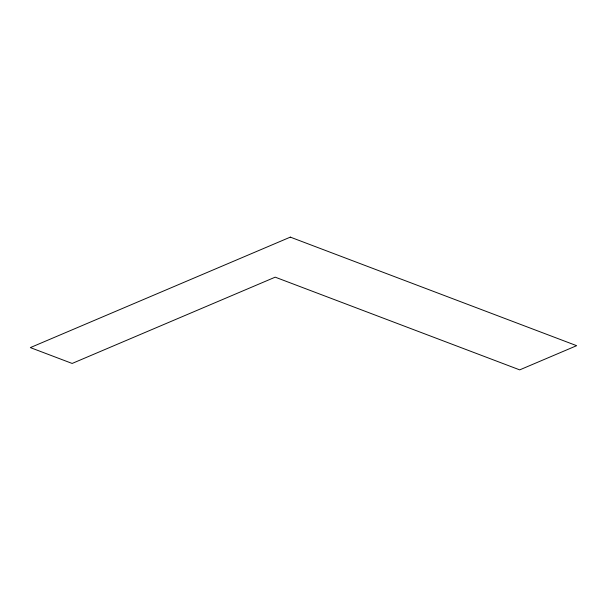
<?xml version="1.0" encoding="UTF-8"?>
<svg xmlns="http://www.w3.org/2000/svg" width="607" height="607" viewBox="0 0 607 607"><rect width="100%" height="100%" fill="white"/><g stroke="black" fill="none" stroke-linecap="round" stroke-linejoin="round"><path stroke-width="0.91" d="M290.328 237.125L30.35 347.599L72.15 363.449L275.199 277.164L519.713 369.875L576.65 345.679L290.328 237.125"/></g></svg>
